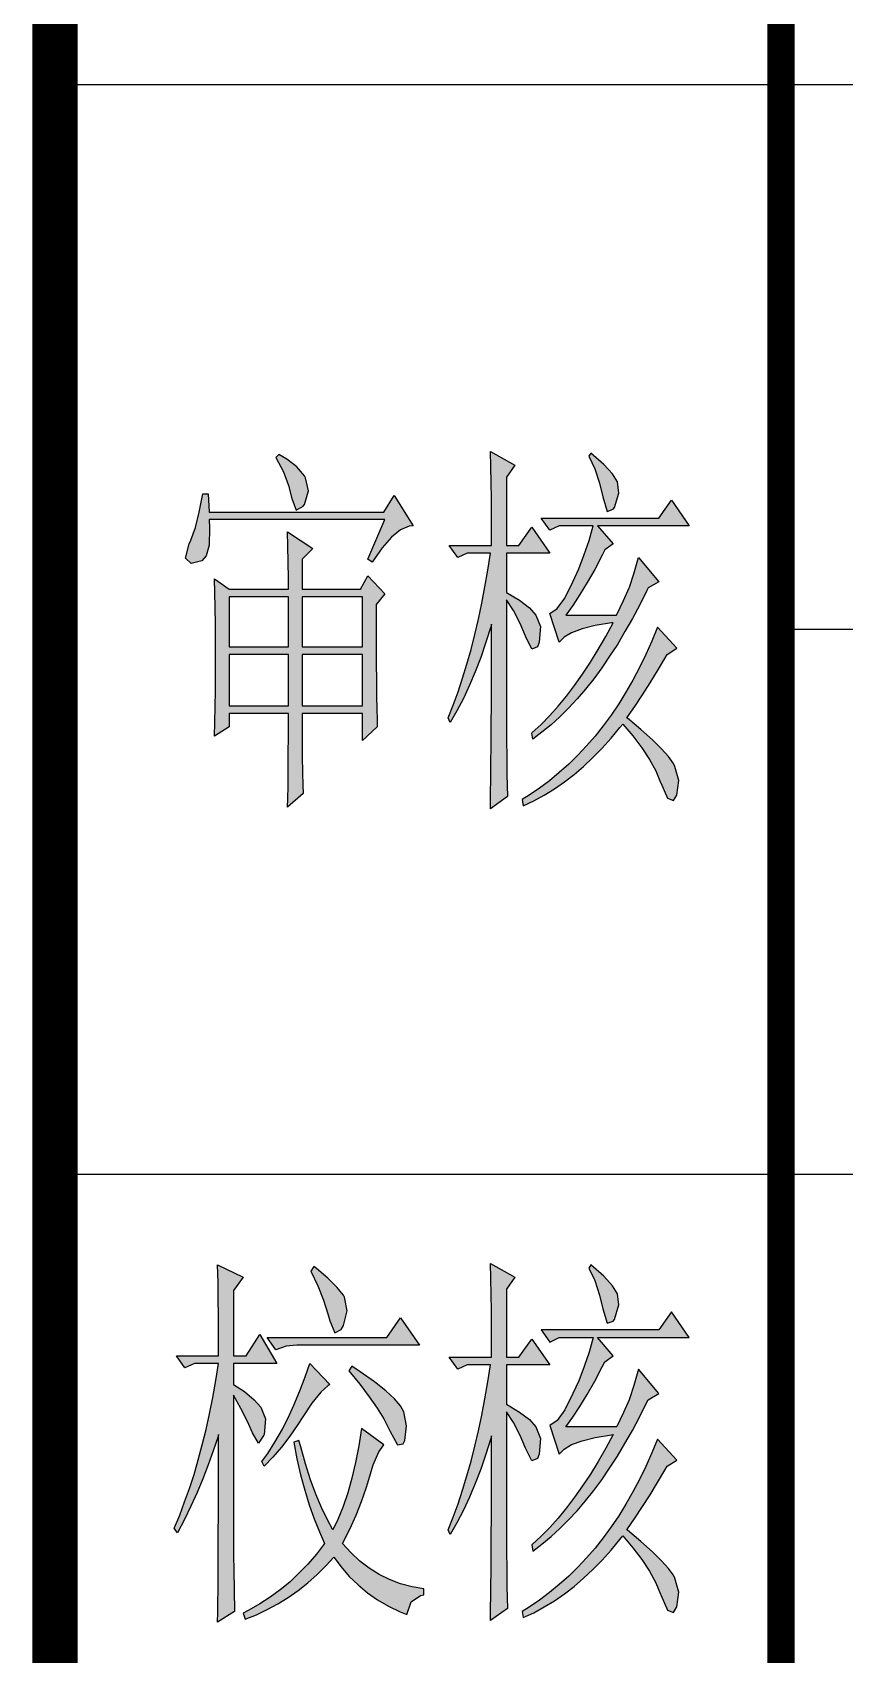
# Model space of a CAD drawing. Extents: x 535358 to 858566, y -185481 to -98609.
# Drawn here: x 816375 to 817180, y -160655 to -159047 of the extents above; entities that cross this region are included whole.
import ezdxf

# ---------------------------------------------------------------- set-up
doc = ezdxf.new("R2010")
doc.units = 0
doc.header["$LTSCALE"] = 1000
doc.header["$MEASUREMENT"] = 0
doc.layers.add('1', color=3, linetype='CONTINUOUS')

msp = doc.modelspace()

# ---------------------------------------------------------------- hatches: boundary and pattern name
at = {"layer": '1'}
h = msp.add_hatch(color=256, dxfattribs=at)
h.paths.add_polyline_path([(816911.9, -159782.4), (816921.3, -159774.3), (816930.6, -159765.6), (816939.7, -159756.3), (816948.6, -159746.4), (816957.3, -159735.9), (816960.2, -159732.4), (816970.2, -159744.1), (816979, -159755.9), (816986.6, -159767.5), (816992.8, -159778.9), (816997.7, -159790.2), (816997.9, -159790.8), (817004.5, -159806), (817010.5, -159808.1), (817013.7, -159802.8), (817015.6, -159788.2), (817011.9, -159774.3), (817010.5, -159771.4), (817005.6, -159764.7), (816998.6, -159757), (816989.5, -159748), (816978.2, -159737.9), (816964.7, -159726.6), (816964.2, -159726.3), (816972.1, -159715), (816979.7, -159703.4), (816987.3, -159691.5), (816994.7, -159679.5), (817001.9, -159667.3), (817004.1, -159663.4), (817013.7, -159657.3), (816994.7, -159636.4), (816989, -159650.2), (816983.1, -159663.5), (816976.7, -159676.4), (816970.2, -159688.9), (816963.2, -159700.9), (816956.1, -159712.4), (816948.6, -159723.5), (816940.7, -159734.1), (816932.6, -159744.3), (816924.2, -159754), (816915.5, -159763.3), (816906.5, -159772.1), (816897.1, -159780.5), (816887.5, -159788.5), (816877.7, -159795.9), (816867.4, -159802.8), (816860.4, -159807.3), (816861.4, -159813.3), (816872, -159808.4), (816882.2, -159802.8), (816892.3, -159796.6), (816902.2, -159789.8)])
h.paths.add_polyline_path([(816914.8, -159707.4), (816906.4, -159716.6), (816897.8, -159725.1), (816889, -159733.1), (816880, -159740.5), (816870.9, -159747.3), (816869.8, -159741.4), (816870.4, -159740.8), (816879.1, -159732.7), (816887.7, -159724), (816896.1, -159714.7), (816904.2, -159704.7), (816912.3, -159694.1), (816920.3, -159682.9), (816928.1, -159671), (816935.8, -159658.6), (816943.4, -159645.5), (816950.6, -159631.9), (816949, -159632), (816932.9, -159634.8), (816919.7, -159638), (816909.4, -159641.9), (816901.9, -159646.2), (816897.1, -159651.3), (816887.7, -159622.8), (816894.9, -159618), (816902.6, -159607.5), (816910.7, -159591.3), (816916.4, -159578.5), (816921.9, -159564.5), (816926.7, -159550.3), (816930.7, -159535.8), (816897.1, -159535.8), (816887.7, -159540.3), (816879.3, -159528.4), (816995.8, -159528.4), (817008.3, -159510.4), (817026.1, -159535.8), (816934.9, -159535.8), (816950.6, -159553.9), (816942.3, -159559.8), (816939.7, -159564.9), (816932.3, -159579.1), (816924.9, -159592.2), (816917.7, -159604.1), (816910.6, -159614.8), (816903.5, -159624.4), (816953.8, -159624.4), (816954.1, -159623.9), (816960.8, -159609.9), (816966.4, -159597.4), (816966.7, -159596.7), (816971, -159583.5), (816975.8, -159567.4), (816995.8, -159591.3), (816985.3, -159597.4), (816984.1, -159599.9), (816977, -159614.1), (816969.7, -159627.7), (816962.3, -159640.7), (816955, -159653.4), (816947.1, -159665.2), (816939.3, -159676.7), (816931.3, -159687.4), (816923.2, -159697.7)])
h.paths.add_polyline_path([(816642.2, -159568.8), (816642.2, -159598.8), (816699.9, -159598.8), (816707.3, -159585.4), (816724, -159603.3), (816715.7, -159613.8), (816715.7, -159671.9), (816715.9, -159689.6), (816716, -159704.8), (816716.1, -159717.6), (816716.4, -159727.7), (816716.7, -159735.3), (816701.9, -159748.8), (816701.9, -159721.8), (816642.2, -159721.8), (816642.2, -159744.7), (816642.3, -159764.4), (816642.6, -159780.5), (816642.9, -159792.8), (816643.2, -159801.2), (816627.6, -159814.9), (816627.8, -159806.5), (816628.1, -159794.1), (816628.3, -159779.5), (816628.4, -159762.5), (816628.6, -159743.4), (816628.6, -159721.8), (816569.8, -159721.8), (816569.8, -159735.3), (816555.1, -159744.3), (816555.5, -159730.5), (816555.8, -159715.3), (816556.1, -159699.3), (816556.1, -159682.5), (816556.2, -159664.8), (816556.2, -159650.5), (816556.1, -159633.2), (816555.8, -159617), (816555.5, -159602), (816555.1, -159588.4), (816569.8, -159598.8), (816628.6, -159598.8), (816628.6, -159588.5), (816628.4, -159571.6), (816628, -159556.1), (816627.6, -159541.9), (816652.6, -159558.4)])
h.paths.add_polyline_path([(816548.8, -159504.3), (816549.8, -159522.3), (816723, -159522.3), (816733.5, -159505.9), (816752.4, -159535.8), (816748.2, -159536.3), (816739.8, -159540), (816730.8, -159547.1), (816721.4, -159557.7), (816711.5, -159571.9), (816707.3, -159568.8), (816724, -159529.8), (816549.8, -159529.8), (816550.4, -159537.9), (816549.8, -159555), (816546.8, -159565.8), (816542.6, -159570.7), (816532, -159573.3), (816526.4, -159568), (816530, -159553.9), (816531.7, -159550), (816536.2, -159537.6), (816540.1, -159522.4), (816543.6, -159504.3)])
h.paths.add_polyline_path([(816701.9, -159663.4), (816642.2, -159663.4), (816642.2, -159714.3), (816701.9, -159714.3)], flags=16)
h.paths.add_polyline_path([(816701.9, -159606.4), (816642.2, -159606.4), (816642.2, -159655.8), (816701.9, -159655.8)], flags=16)
h.paths.add_polyline_path([(816569.8, -159655.8), (816628.6, -159655.8), (816628.6, -159606.4), (816569.8, -159606.4)], flags=16)
h.paths.add_polyline_path([(816569.8, -159714.3), (816628.6, -159714.3), (816628.6, -159663.4), (816569.8, -159663.4)], flags=16)
h.paths.add_polyline_path([(816644.4, -159514.9), (816648.4, -159501.1), (816645.4, -159488.2), (816644.4, -159486.3), (816636.7, -159477.6), (816626.8, -159469.9), (816619.1, -159465.3), (816616, -159468.3), (816623.5, -159482.4), (816628.7, -159496), (816631.8, -159508.8), (816636.1, -159520.5), (816643.2, -159516.5)])
h.paths.add_polyline_path([(816950.7, -159519.5), (816951.8, -159517.8), (816956.3, -159503.4), (816954.8, -159492.3), (816950, -159484.4), (816941.3, -159475), (816928.6, -159463.8), (816926.5, -159466.9), (816932.5, -159479.4), (816937.1, -159493.6), (816940.2, -159507.3), (816944.8, -159521.6)])
h.paths.add_polyline_path([(816829.1, -159809.5), (816829.4, -159778.3), (816829.7, -159746.7), (816829.7, -159730.8), (816829.8, -159714.8), (816829.8, -159698.7), (816830, -159682.5), (816830, -159633.3), (816829.2, -159636), (816824.3, -159651.3), (816819.2, -159666.3), (816813.7, -159680.5), (816808.1, -159694), (816802, -159706.9), (816795.7, -159719.2), (816789.1, -159730.8), (816787, -159726.3), (816792, -159713.8), (816796.8, -159700.6), (816801.3, -159687), (816805.6, -159672.9), (816809.7, -159658.4), (816813.4, -159643.6), (816817.1, -159628.3), (816820.4, -159612.6), (816823.4, -159596.4), (816826.3, -159579.8), (816829, -159562.9), (816805.9, -159562.9), (816796.5, -159567.4), (816788.1, -159555.3), (816830, -159555.3), (816830, -159525), (816829.8, -159508.8), (816829.5, -159493), (816829.2, -159477.5), (816829, -159462.4), (816853, -159475.9), (816844.8, -159487.8), (816844.8, -159555.3), (816857.2, -159555.3), (816869.8, -159537.4), (816887.7, -159562.9), (816844.8, -159562.9), (816844.8, -159601.9), (816844.9, -159601.9), (816857.8, -159609.7), (816867.5, -159617.2), (816874, -159624.4), (816878.4, -159635.8), (816877.2, -159651.3), (816875.5, -159655.8), (816870.1, -159658.1), (816863.6, -159645.4), (816858.4, -159632.8), (816851.9, -159620), (816844.8, -159609.3), (816844.8, -159749), (816845, -159764.1), (816845.3, -159782.5), (816845.8, -159804.3), (816829, -159816.3), (816829.1, -159809.5)])
h = msp.add_hatch(color=256, dxfattribs=at)
h.paths.add_polyline_path([(817305.8, -160463.4), (817314.5, -160454.4), (817323.1, -160444.6), (817331.4, -160433.7), (817339.5, -160422.1), (817343.7, -160415.4), (817353.4, -160400.8), (817362, -160390.2), (817369.3, -160383.5), (817370.9, -160382.5), (817351.1, -160361.5), (817346.6, -160374.8), (817341.4, -160388.6), (817335.4, -160402.8), (817331.1, -160412.4), (817324, -160426.8), (817316.7, -160439.5), (817309.6, -160450.8), (817303.8, -160458.9)])
h.paths.add_polyline_path([(817445.5, -160437.9), (817447.2, -160423.4), (817444.5, -160409.5), (817441.1, -160403.6), (817435.2, -160396.6), (817426.6, -160388.8), (817415.3, -160379.8), (817401.2, -160369.9), (817393, -160364.4), (817389.8, -160368.9), (817400.7, -160382.2), (817410.1, -160394.6), (817417.9, -160406), (817424.4, -160416.6), (817429.5, -160426.5), (817430.7, -160428.9), (817438.1, -160442.4), (817443.9, -160441.4)])
h.paths.add_polyline_path([(817260.6, -160512.7), (817260.6, -160496.6), (817260.7, -160480.5), (817260.7, -160432), (817260.2, -160434), (817255.5, -160448.2), (817250.5, -160462.1), (817245.1, -160475.9), (817239.3, -160489.5), (817233.2, -160503), (817226.7, -160516.4), (817219.9, -160529.4), (817216.7, -160524.9), (817217, -160524.2), (817222.2, -160511.7), (817227.1, -160498.8), (817231.9, -160485.5), (817236.2, -160471.6), (817240.6, -160457.2), (817244.5, -160442.4), (817248.3, -160427.2), (817251.8, -160411.5), (817254.9, -160395.3), (817258, -160378.6), (817260.7, -160361.5), (817236.7, -160361.5), (817227.3, -160366), (817218.8, -160354), (817260.7, -160354), (817260.7, -160329.8), (817260.6, -160314.2), (817260.3, -160298), (817260, -160281.3), (817259.7, -160263.9), (817285, -160276), (817275.5, -160289.4), (817275.5, -160354), (817288, -160354), (817301.6, -160332.9), (817318.5, -160361.5), (817275.5, -160361.5), (817275.5, -160382.5), (817286.3, -160389.5), (817296, -160397.5), (817302.8, -160405), (817307.1, -160416.5), (817305.8, -160432), (817305.7, -160432.8), (817300.2, -160440.5), (817294.4, -160430.5), (817289.5, -160419.2), (817282.9, -160406.3), (817275.5, -160393), (817275.5, -160538.7), (817275.7, -160551.4), (817275.8, -160567.1), (817276.1, -160585.8), (817276.6, -160607.4), (817259.7, -160618), (817259.9, -160608.1), (817260.2, -160576.5), (817260.5, -160544.6), (817260.5, -160528.7)])
h.paths.add_polyline_path([(816621.6, -160449.1), (816613.1, -160458.9), (816604.5, -160467.9), (816602.3, -160463.4), (816608.1, -160455.3), (816615.2, -160444), (816622.5, -160431.2), (816629.6, -160417), (816633.9, -160407.3), (816640, -160393.1), (816645.1, -160379.3), (816649.6, -160366), (816669.5, -160387), (816667.9, -160388), (816660.5, -160394.7), (816651.9, -160405.3), (816642.2, -160419.9), (816638, -160426.6), (816629.9, -160438.2)])
h.paths.add_polyline_path([(816744, -160442.4), (816745.7, -160427.9), (816743, -160414), (816739.6, -160408), (816733.7, -160401.1), (816725.1, -160393.3), (816713.8, -160384.3), (816699.8, -160374.4), (816691.5, -160368.9), (816688.3, -160373.5), (816699.2, -160386.7), (816708.6, -160399.1), (816716.6, -160410.5), (816723.1, -160421.1), (816728.2, -160431), (816729.3, -160433.4), (816736.6, -160446.9), (816742.4, -160445.9)])
h.paths.add_polyline_path([(816914.8, -160512), (816923.2, -160502.4), (816931.3, -160492.1), (816939.3, -160481.3), (816947.1, -160470), (816955, -160457.9), (816962.3, -160445.5), (816969.7, -160432.4), (816977, -160418.6), (816984.1, -160404.4), (816985.3, -160402), (816995.8, -160396), (816975.8, -160371.9), (816971, -160388), (816966.7, -160401.2), (816966.4, -160402), (816960.8, -160414.6), (816954.1, -160428.5), (816953.8, -160428.9), (816903.5, -160428.9), (816910.6, -160419.4), (816917.7, -160408.6), (816924.9, -160396.7), (816932.3, -160383.8), (816939.7, -160369.6), (816942.3, -160364.4), (816950.6, -160358.5), (816934.9, -160340.5), (817026.1, -160340.5), (817008.3, -160315), (816995.8, -160332.9), (816879.3, -160332.9), (816887.7, -160345), (816897.1, -160340.5), (816930.7, -160340.5), (816926.7, -160355), (816921.9, -160369.2), (816916.4, -160383.3), (816910.7, -160396), (816902.6, -160412.1), (816894.9, -160422.7), (816887.7, -160427.5), (816897.1, -160455.9), (816901.9, -160451), (816909.4, -160446.5), (816919.7, -160442.7), (816932.9, -160439.4), (816949, -160436.8), (816950.6, -160436.5), (816943.4, -160450.1), (816935.8, -160463.3), (816928.1, -160475.8), (816920.3, -160487.5), (816912.3, -160498.7), (816904.2, -160509.3), (816896.1, -160519.3), (816887.7, -160528.7), (816879.1, -160537.4), (816870.4, -160545.5), (816869.8, -160545.9), (816870.9, -160552), (816880, -160545.1), (816889, -160537.7), (816897.8, -160529.7), (816906.4, -160521.1)])
h.paths.add_polyline_path([(816559.3, -160501.1), (816559.3, -160436.5), (816558.7, -160438.5), (816554, -160452.7), (816549, -160466.6), (816543.6, -160480.4), (816537.9, -160494), (816531.7, -160507.5), (816525.3, -160520.9), (816518.4, -160533.9), (816515.3, -160529.4), (816515.6, -160528.8), (816520.7, -160516.4), (816525.6, -160503.3), (816530.4, -160490), (816534.9, -160476.1), (816539.1, -160461.7), (816543, -160446.9), (816546.8, -160431.7), (816550.3, -160416), (816553.5, -160399.8), (816556.5, -160383.1), (816559.3, -160366), (816535.2, -160366), (816525.8, -160370.5), (816517.4, -160358.5), (816559.3, -160358.5), (816559.3, -160334.2), (816559.1, -160318.7), (816558.8, -160302.5), (816558.7, -160285.8), (816558.2, -160268.4), (816583.5, -160280.5), (816574.1, -160293.9), (816574.1, -160358.5), (816586.7, -160358.5), (816600.3, -160337.4), (816617, -160366), (816574.1, -160366), (816574.1, -160387), (816584.8, -160394), (816594.6, -160402), (816601.3, -160409.5), (816605.7, -160421), (816604.5, -160436.5), (816604.2, -160437.3), (816598.8, -160445), (816592.9, -160435), (816588, -160423.7), (816581.4, -160410.8), (816574.1, -160397.5), (816574.1, -160543.2), (816574.2, -160555.9), (816574.3, -160571.6), (816574.6, -160590.3), (816575.1, -160611.9), (816558.2, -160622.5), (816558.4, -160612.6), (816558.7, -160581), (816559, -160549.1), (816559, -160533.2), (816559.1, -160517.2)])
h.paths.add_polyline_path([(816829.8, -160519.4), (816829.8, -160503.3), (816830, -160487.1), (816830, -160437.9), (816829.2, -160440.5), (816824.3, -160456), (816819.2, -160470.8), (816813.7, -160485), (816808.1, -160498.7), (816802, -160511.6), (816795.7, -160523.9), (816789.1, -160535.5), (816787, -160531), (816792, -160518.4), (816796.8, -160505.2), (816801.3, -160491.6), (816805.6, -160477.5), (816809.7, -160463.1), (816813.4, -160448.2), (816817.1, -160433), (816820.4, -160417.2), (816823.4, -160401.1), (816826.3, -160384.4), (816829, -160367.4), (816805.9, -160367.4), (816796.5, -160371.9), (816788.1, -160359.9), (816830, -160359.9), (816830, -160329.6), (816829.8, -160313.5), (816829.5, -160297.6), (816829.2, -160282), (816829, -160267), (816853, -160280.5), (816844.8, -160292.5), (816844.8, -160359.9), (816857.2, -160359.9), (816869.8, -160341.9), (816887.7, -160367.4), (816844.8, -160367.4), (816844.8, -160406.5), (816844.9, -160406.6), (816857.8, -160414.4), (816867.5, -160421.8), (816874, -160428.9), (816878.4, -160440.4), (816877.2, -160455.9), (816875.5, -160460.4), (816870.1, -160462.7), (816863.6, -160450), (816858.4, -160437.5), (816851.9, -160424.6), (816844.8, -160414), (816844.8, -160553.6), (816845, -160568.8), (816845.3, -160587.3), (816845.8, -160609), (816829, -160620.9), (816829.1, -160614.2), (816829.5, -160567.3), (816829.7, -160551.4), (816829.7, -160535.5)])
h.paths.add_polyline_path([(816948.6, -160551), (816957.3, -160540.6), (816960.2, -160536.9), (816970.2, -160548.8), (816979, -160560.4), (816986.6, -160572), (816992.8, -160583.5), (816997.7, -160594.9), (816997.9, -160595.5), (817004.5, -160610.6), (817010.5, -160612.8), (817013.7, -160607.4), (817015.6, -160592.9), (817011.9, -160579), (817010.5, -160576), (817005.6, -160569.4), (816998.6, -160561.6), (816989.5, -160552.8), (816978.2, -160542.6), (816964.7, -160531.3), (816964.2, -160531), (816972.1, -160519.5), (816979.7, -160507.9), (816987.3, -160496.2), (816994.7, -160484.2), (817001.9, -160471.8), (817004.1, -160467.9), (817013.7, -160462), (816994.7, -160441), (816989, -160454.7), (816983.1, -160468.1), (816976.7, -160481), (816970.2, -160493.4), (816963.2, -160505.5), (816956.1, -160517.1), (816948.6, -160528.1), (816940.7, -160538.8), (816932.6, -160549), (816924.2, -160558.7), (816915.5, -160568), (816906.5, -160576.8), (816897.1, -160585.1), (816887.5, -160593.1), (816877.7, -160600.6), (816867.4, -160607.6), (816860.4, -160611.9), (816861.4, -160618), (816872, -160613.1), (816882.2, -160607.4), (816892.3, -160601.2), (816902.2, -160594.4), (816911.9, -160587), (816921.3, -160579), (816930.6, -160570.3), (816939.7, -160561)])
h.paths.add_polyline_path([(816644.7, -160491.6), (816649.2, -160506.2), (816653.9, -160520), (816659.2, -160533), (816664.2, -160544.5), (816656.3, -160555.1), (816647.9, -160564.9), (816639, -160574.1), (816629.9, -160582.8), (816620.3, -160590.6), (816610.4, -160597.8), (816600.2, -160604.5), (816589.4, -160610.5), (816583.5, -160613.5), (816585.5, -160619.4), (816596.7, -160615.1), (816607.5, -160610), (816618.1, -160604.4), (816628.3, -160598.1), (816638.1, -160591.2), (816647.7, -160583.6), (816657, -160575.4), (816665.8, -160566.5), (816673.7, -160558), (816680.9, -160567.8), (816688.9, -160577.1), (816697.6, -160585.5), (816707, -160593.4), (816717, -160600.3), (816727.7, -160606.5), (816739.2, -160612.2), (816746, -160615), (816750.4, -160602.3), (816759.4, -160596.1), (816762.8, -160595.5), (816762.8, -160589.4), (816751.1, -160587.4), (816739.6, -160584.4), (816728.9, -160580.3), (816718.5, -160575.2), (816708.6, -160569), (816699.3, -160561.9), (816690.5, -160553.6), (816682.1, -160544.5), (816689.3, -160530.3), (816695.6, -160516.4), (816701.1, -160502.9), (816705.7, -160489.7), (816707.3, -160484.5), (816712.7, -160466.6), (816718.3, -160453.7), (816723, -160446.9), (816700.9, -160430.5), (816698.3, -160447.9), (816695.1, -160464.3), (816691.5, -160479.8), (816687.3, -160494.3), (816682.7, -160507.9), (816677.6, -160520.6), (816672.6, -160531), (816666.8, -160520.4), (816661.2, -160508.7), (816655.7, -160495.6), (816650.5, -160481.3), (816645.5, -160465.6), (816640.8, -160448.8), (816639, -160442.4), (816633.8, -160444), (816637, -160460.5), (816640.6, -160476.5)])
h.paths.add_polyline_path([(817338.5, -160456), (817342.1, -160472), (817346.1, -160487.1), (817350.6, -160501.6), (817355.4, -160515.5), (817360.6, -160528.5), (817365.7, -160540), (817357.6, -160550.4), (817349.2, -160560.4), (817340.5, -160569.6), (817331.4, -160578.3), (817321.8, -160586.1), (817311.9, -160593.4), (817301.6, -160600), (817290.9, -160606), (817285, -160609), (817287, -160615), (817298.2, -160610.6), (817309, -160605.5), (817319.5, -160599.9), (817329.8, -160593.6), (817339.6, -160586.7), (817349.2, -160579.1), (817358.5, -160570.9), (817367.3, -160562), (817375.1, -160553.5), (817382.4, -160563.3), (817390.4, -160572.6), (817399.1, -160581), (817408.5, -160588.9), (817418.5, -160595.8), (817429.2, -160602.1), (817440.7, -160607.7), (817447.5, -160610.5), (817451.8, -160597.8), (817460.8, -160591.6), (817464.3, -160590.9), (817464.3, -160584.9), (817452.4, -160582.9), (817441.1, -160579.9), (817430.4, -160575.8), (817419.9, -160570.7), (817410.1, -160564.5), (817400.8, -160557.4), (817391.8, -160549.1), (817383.6, -160540), (817390.8, -160525.8), (817397, -160511.9), (817402.6, -160498.4), (817407.2, -160485.2), (817408.8, -160480), (817414.1, -160462.1), (817419.8, -160449.2), (817424.4, -160442.4), (817402.4, -160426), (817399.8, -160443.4), (817396.6, -160459.8), (817393, -160475.3), (817388.8, -160489.8), (817384.1, -160503.5), (817379.1, -160516.1), (817374.1, -160526.5), (817368.2, -160515.9), (817362.7, -160504.2), (817357.2, -160491), (817351.9, -160476.8), (817347, -160461.1), (817342.2, -160444.3), (817340.5, -160437.9), (817335.3, -160439.5)])
h.paths.add_polyline_path([(816674.7, -160335.8), (816680.9, -160332.5), (816683.1, -160328.4), (816686.7, -160313.8), (816684.1, -160300.5), (816683.1, -160298.4), (816676.6, -160290.5), (816667.7, -160281.6), (816656.3, -160271.9), (816653.8, -160270), (816650.6, -160274.5), (816657.6, -160289.3), (816663.4, -160303.5), (816667.7, -160316.8), (816669.5, -160324)])
h.paths.add_polyline_path([(816739.8, -160320.9), (816758.6, -160348), (816637, -160348), (816626.4, -160349), (816616, -160352.5), (816607.5, -160340.5), (816726.2, -160340.5)])
h.paths.add_polyline_path([(816951.8, -160322.5), (816956.3, -160308), (816954.8, -160297), (816950, -160289.2), (816941.3, -160279.6), (816928.6, -160268.4), (816926.5, -160271.5), (816932.5, -160283.9), (816937.1, -160298.3), (816940.2, -160311.9), (816944.8, -160326.1), (816950.7, -160324.2)])
h.paths.add_polyline_path([(817352.1, -160270), (817359.1, -160284.8), (817364.7, -160299), (817369.1, -160312.4), (817370.9, -160319.5), (817376, -160331.3), (817382.4, -160328), (817384.6, -160324), (817388.2, -160309.3), (817385.6, -160296), (817384.6, -160293.9), (817378, -160286), (817369.1, -160277.1), (817357.7, -160267.4), (817355.1, -160265.5)])
h.paths.add_polyline_path([(817460.1, -160343.5), (817338.5, -160343.5), (817327.9, -160344.5), (817317.4, -160348), (817309, -160336), (817427.6, -160336), (817441.3, -160316.4)])
h.paths.add_polyline_path([(818423, -160330), (818423, -160293.9), (818433.5, -160286.5), (818407.2, -160270), (818407.6, -160281.3), (818408.1, -160296), (818408.2, -160314.1), (818408.2, -160330), (818339.1, -160330), (818347.5, -160341.9), (818357.9, -160338.5), (818368.4, -160337.4), (818408.2, -160337.4), (818408.2, -160391.5), (818307.6, -160391.5), (818315.9, -160403.4), (818326.5, -160399.9), (818336.9, -160398.9), (818433.5, -160398.9), (818425.8, -160409.6), (818417.7, -160420.1), (818409.2, -160430.4), (818400.4, -160440.7), (818391, -160450.8), (818390.4, -160451.4), (818374.7, -160437.9), (818375.6, -160455.8), (818375.8, -160466.5), (818366.3, -160476.3), (818356.8, -160485.8), (818347.3, -160494.8), (818337.9, -160503.3), (818328.5, -160511.3), (818318.9, -160518.8), (818309.5, -160525.8), (818308.6, -160526.5), (818310.6, -160532.5), (818321.4, -160525.5), (818331.7, -160518.4), (818341.8, -160511.1), (818351.7, -160503.5), (818361.1, -160495.8), (818370.4, -160487.8), (818375.8, -160483), (818375.8, -160567), (818375.6, -160587.6), (818375.3, -160603.6), (818374.7, -160615), (818390.4, -160606), (818390.4, -160583.5), (818480.7, -160583.5), (818480.7, -160610.5), (818496.4, -160601.5), (818495.8, -160587.8), (818495.5, -160571.7), (818495.4, -160554.9), (818495.4, -160467.9), (818504.8, -160462), (818488, -160435), (818476.5, -160453), (818407.2, -160453), (818415, -160444.9), (818423.2, -160435.7), (818431.6, -160425.4), (818440.4, -160414.1), (818449.4, -160401.7), (818451.3, -160398.9), (818550.9, -160398.9), (818530, -160368.9), (818516.4, -160391.5), (818456.5, -160391.5), (818465.6, -160378.2), (818474.1, -160365.6), (818481.5, -160353.7), (818488.1, -160342.5), (818494.1, -160331.9), (818494.4, -160331.5), (818503.8, -160316.4), (818511.8, -160307.3), (818516.4, -160304.5), (818497.4, -160283.5), (818491.5, -160298.1), (818485.4, -160312.1), (818479.1, -160325.1), (818472.6, -160337.6), (818466.1, -160349.3), (818465.9, -160349.5), (818456.7, -160364.3), (818448.7, -160376.6), (818442, -160386.7), (818438.7, -160391.5), (818423, -160391.5), (818423, -160337.4), (818472.3, -160337.4), (818452.3, -160306), (818435.5, -160330)])
h.paths.add_polyline_path([(817941.3, -160590.2), (817943.8, -160592.5), (817951.4, -160603.4), (817957.6, -160615), (817967.4, -160607.3), (817974.3, -160600), (817979.3, -160588.4), (817980.6, -160574.5), (817980.6, -160376.4), (818025.7, -160376.4), (818007.9, -160350.9), (817995.3, -160368.9), (817980.6, -160368.9), (817980.6, -160301.5), (817990.1, -160289.4), (817964.8, -160271.5), (817965.1, -160289), (817965.9, -160303.7), (817965.9, -160368.9), (817882, -160368.9), (817890.3, -160380.9), (817900.8, -160377.5), (817911.3, -160376.4), (817965.9, -160376.4), (817965.9, -160565.5), (817960.9, -160576), (817960.6, -160576), (817955.1, -160576.2), (817945.4, -160575.4), (817931.6, -160573.5), (817919.7, -160571.5), (817919.7, -160577.4), (817932.2, -160583.8)])
h.paths.add_polyline_path([(817786.1, -160566.2), (817778.7, -160576.7), (817778.1, -160577.4), (817779.1, -160584.9), (817788.7, -160573.8), (817797.5, -160562.6), (817805.8, -160551.6), (817813.3, -160540.7), (817820.1, -160529.8), (817822.2, -160526.5), (817829.7, -160513.2), (817836.5, -160500), (817842.8, -160486.9), (817848.1, -160474.2), (817849.4, -160471), (817854.6, -160488.1), (817859.1, -160504.2), (817863.1, -160519.1), (817866.1, -160532.9), (817868.3, -160544.5), (817872.2, -160563.5), (817876.7, -160568.8), (817878.9, -160567), (817883.9, -160554.1), (817885.1, -160545.9), (817884.1, -160532.2), (817881, -160514.8), (817880.9, -160514.5), (817878.3, -160505.2), (817873.8, -160493.3), (817867.8, -160479), (817860, -160462), (817855.8, -160453), (817859.4, -160440.4), (817863.2, -160427), (817867, -160413), (817870.9, -160398), (817874.7, -160382.5), (817878.6, -160366), (817882.5, -160348.9), (817884.1, -160341.9), (817894.5, -160330), (817878.9, -160307.4), (817867.3, -160324), (817785.5, -160324), (817793.9, -160336), (817804.3, -160332.5), (817814.8, -160331.5), (817868.3, -160331.5), (817864.9, -160349.9), (817861.6, -160367.3), (817858.3, -160383.7), (817855.1, -160398.8), (817851.9, -160412.8), (817848.7, -160425.7), (817846.4, -160435), (817838.8, -160422.8), (817831.3, -160410.8), (817823.9, -160398.9), (817816.4, -160387), (817809, -160375.3), (817801.4, -160363.5), (817800.1, -160361.5), (817796.9, -160366), (817801.4, -160374.4), (817806.6, -160384.4), (817812.6, -160396), (817819.3, -160409.1), (817826.7, -160423.9), (817834.8, -160440.2), (817841, -160453), (817836.7, -160465.6), (817831.4, -160479), (817825.6, -160492.7), (817819, -160507.2), (817814.8, -160515.9), (817807.8, -160529.7), (817800.6, -160542.7), (817793.3, -160554.9)])
h.paths.add_polyline_path([(817924.1, -160497.8), (817928.2, -160492), (817933.1, -160477.9), (817933.4, -160463.6), (817931.3, -160454.4), (817926.6, -160444), (817919.9, -160432.8), (817911.2, -160420.8), (817901.9, -160409.5), (817898.7, -160412.4), (817904.7, -160429.1), (817909.4, -160444.7), (817913.1, -160459.4), (817915.7, -160472.9), (817916.6, -160480), (817919.3, -160495.9)], flags=17)
h.paths.add_polyline_path([(818480.7, -160519), (818390.4, -160519), (818390.4, -160576), (818480.7, -160576)], flags=16)
h.paths.add_polyline_path([(818399.8, -160460.4), (818390.4, -160469.5), (818390.4, -160511.4), (818480.7, -160511.4), (818480.7, -160460.4)], flags=16)

# ---------------------------------------------------------------- linework, layer by layer
for p, q in [((816397.1, -156109.1), (816397.1, -161258.4)), ((816397.1, -159098.4), (821797.1, -159098.4)), ((817117.1, -159638.4), (821797.1, -159638.4)), ((816397.1, -160178.4), (821797.1, -160178.4))]:
    msp.add_line(p, q, dxfattribs=at)
at = {"layer": '1', "const_width": 45}
msp.add_lwpolyline([(816397.1, -156038.8), (832597.1, -156038.8), (832597.1, -161258.4), (816397.1, -161258.4)], close=True, dxfattribs=at)
at = {"layer": '1', "const_width": 27}
msp.add_lwpolyline([(817117.1, -157478.4), (817117.1, -161258.4)], dxfattribs=at)
at = {"layer": '1'}
for points in [[(816644.4, -159514.9), (816648.4, -159501.1), (816645.4, -159488.2), (816644.4, -159486.3), (816636.7, -159477.6), (816626.8, -159469.9), (816619.1, -159465.3), (816616, -159468.3), (816623.5, -159482.4), (816628.7, -159496), (816631.8, -159508.8), (816636.1, -159520.5), (816643.2, -159516.5)], [(816950.7, -159519.5), (816951.8, -159517.8), (816956.3, -159503.4), (816954.8, -159492.3), (816950, -159484.4), (816941.3, -159475), (816928.6, -159463.8), (816926.5, -159466.9), (816932.5, -159479.4), (816937.1, -159493.6), (816940.2, -159507.3), (816944.8, -159521.6)], [(816548.8, -159504.3), (816549.8, -159522.3), (816723, -159522.3), (816733.5, -159505.9), (816752.4, -159535.8), (816748.2, -159536.3), (816739.8, -159540), (816730.8, -159547.1), (816721.4, -159557.7), (816711.5, -159571.9), (816707.3, -159568.8), (816724, -159529.8), (816549.8, -159529.8), (816550.4, -159537.9), (816549.8, -159555), (816546.8, -159565.8), (816542.6, -159570.7), (816532, -159573.3), (816526.4, -159568), (816530, -159553.9), (816531.7, -159550), (816536.2, -159537.6), (816540.1, -159522.4), (816543.6, -159504.3)], [(816914.8, -159707.4), (816906.4, -159716.6), (816897.8, -159725.1), (816889, -159733.1), (816880, -159740.5), (816870.9, -159747.3), (816869.8, -159741.4), (816870.4, -159740.8), (816879.1, -159732.7), (816887.7, -159724), (816896.1, -159714.7), (816904.2, -159704.7), (816912.3, -159694.1), (816920.3, -159682.9), (816928.1, -159671), (816935.8, -159658.6), (816943.4, -159645.5), (816950.6, -159631.9), (816949, -159632), (816932.9, -159634.8), (816919.7, -159638), (816909.4, -159641.9), (816901.9, -159646.2), (816897.1, -159651.3), (816887.7, -159622.8), (816894.9, -159618), (816902.6, -159607.5), (816910.7, -159591.3), (816916.4, -159578.5), (816921.9, -159564.5), (816926.7, -159550.3), (816930.7, -159535.8), (816897.1, -159535.8), (816887.7, -159540.3), (816879.3, -159528.4), (816995.8, -159528.4), (817008.3, -159510.4), (817026.1, -159535.8), (816934.9, -159535.8), (816950.6, -159553.9), (816942.3, -159559.8), (816939.7, -159564.9), (816932.3, -159579.1), (816924.9, -159592.2), (816917.7, -159604.1), (816910.6, -159614.8), (816903.5, -159624.4), (816953.8, -159624.4), (816954.1, -159623.9), (816960.8, -159609.9), (816966.4, -159597.4), (816966.7, -159596.7), (816971, -159583.5), (816975.8, -159567.4), (816995.8, -159591.3), (816985.3, -159597.4), (816984.1, -159599.9), (816977, -159614.1), (816969.7, -159627.7), (816962.3, -159640.7), (816955, -159653.4), (816947.1, -159665.2), (816939.3, -159676.7), (816931.3, -159687.4), (816923.2, -159697.7)], [(816642.2, -159568.8), (816642.2, -159598.8), (816699.9, -159598.8), (816707.3, -159585.4), (816724, -159603.3), (816715.7, -159613.8), (816715.7, -159671.9), (816715.9, -159689.6), (816716, -159704.8), (816716.1, -159717.6), (816716.4, -159727.7), (816716.7, -159735.3), (816701.9, -159748.8), (816701.9, -159721.8), (816642.2, -159721.8), (816642.2, -159744.7), (816642.3, -159764.4), (816642.6, -159780.5), (816642.9, -159792.8), (816643.2, -159801.2), (816627.6, -159814.9), (816627.8, -159806.5), (816628.1, -159794.1), (816628.3, -159779.5), (816628.4, -159762.5), (816628.6, -159743.4), (816628.6, -159721.8), (816569.8, -159721.8), (816569.8, -159735.3), (816555.1, -159744.3), (816555.5, -159730.5), (816555.8, -159715.3), (816556.1, -159699.3), (816556.1, -159682.5), (816556.2, -159664.8), (816556.2, -159650.5), (816556.1, -159633.2), (816555.8, -159617), (816555.5, -159602), (816555.1, -159588.4), (816569.8, -159598.8), (816628.6, -159598.8), (816628.6, -159588.5), (816628.4, -159571.6), (816628, -159556.1), (816627.6, -159541.9), (816652.6, -159558.4)], [(816569.8, -159655.8), (816628.6, -159655.8), (816628.6, -159606.4), (816569.8, -159606.4)], [(816701.9, -159606.4), (816642.2, -159606.4), (816642.2, -159655.8), (816701.9, -159655.8)], [(816911.9, -159782.4), (816921.3, -159774.3), (816930.6, -159765.6), (816939.7, -159756.3), (816948.6, -159746.4), (816957.3, -159735.9), (816960.2, -159732.4), (816970.2, -159744.1), (816979, -159755.9), (816986.6, -159767.5), (816992.8, -159778.9), (816997.7, -159790.2), (816997.9, -159790.8), (817004.5, -159806), (817010.5, -159808.1), (817013.7, -159802.8), (817015.6, -159788.2), (817011.9, -159774.3), (817010.5, -159771.4), (817005.6, -159764.7), (816998.6, -159757), (816989.5, -159748), (816978.2, -159737.9), (816964.7, -159726.6), (816964.2, -159726.3), (816972.1, -159715), (816979.7, -159703.4), (816987.3, -159691.5), (816994.7, -159679.5), (817001.9, -159667.3), (817004.1, -159663.4), (817013.7, -159657.3), (816994.7, -159636.4), (816989, -159650.2), (816983.1, -159663.5), (816976.7, -159676.4), (816970.2, -159688.9), (816963.2, -159700.9), (816956.1, -159712.4), (816948.6, -159723.5), (816940.7, -159734.1), (816932.6, -159744.3), (816924.2, -159754), (816915.5, -159763.3), (816906.5, -159772.1), (816897.1, -159780.5), (816887.5, -159788.5), (816877.7, -159795.9), (816867.4, -159802.8), (816860.4, -159807.3), (816861.4, -159813.3), (816872, -159808.4), (816882.2, -159802.8), (816892.3, -159796.6), (816902.2, -159789.8)], [(816569.8, -159714.3), (816628.6, -159714.3), (816628.6, -159663.4), (816569.8, -159663.4)], [(816701.9, -159663.4), (816642.2, -159663.4), (816642.2, -159714.3), (816701.9, -159714.3)], [(816559.3, -160501.1), (816559.3, -160436.5), (816558.7, -160438.5), (816554, -160452.7), (816549, -160466.6), (816543.6, -160480.4), (816537.9, -160494), (816531.7, -160507.5), (816525.3, -160520.9), (816518.4, -160533.9), (816515.3, -160529.4), (816515.6, -160528.8), (816520.7, -160516.4), (816525.6, -160503.3), (816530.4, -160490), (816534.9, -160476.1), (816539.1, -160461.7), (816543, -160446.9), (816546.8, -160431.7), (816550.3, -160416), (816553.5, -160399.8), (816556.5, -160383.1), (816559.3, -160366), (816535.2, -160366), (816525.8, -160370.5), (816517.4, -160358.5), (816559.3, -160358.5), (816559.3, -160334.2), (816559.1, -160318.7), (816558.8, -160302.5), (816558.7, -160285.8), (816558.2, -160268.4), (816583.5, -160280.5), (816574.1, -160293.9), (816574.1, -160358.5), (816586.7, -160358.5), (816600.3, -160337.4), (816617, -160366), (816574.1, -160366), (816574.1, -160387), (816584.8, -160394), (816594.6, -160402), (816601.3, -160409.5), (816605.7, -160421), (816604.5, -160436.5), (816604.2, -160437.3), (816598.8, -160445), (816592.9, -160435), (816588, -160423.7), (816581.4, -160410.8), (816574.1, -160397.5), (816574.1, -160543.2), (816574.2, -160555.9), (816574.3, -160571.6), (816574.6, -160590.3), (816575.1, -160611.9), (816558.2, -160622.5), (816558.4, -160612.6), (816558.7, -160581), (816559, -160549.1), (816559, -160533.2), (816559.1, -160517.2)], [(816674.7, -160335.8), (816680.9, -160332.5), (816683.1, -160328.4), (816686.7, -160313.8), (816684.1, -160300.5), (816683.1, -160298.4), (816676.6, -160290.5), (816667.7, -160281.6), (816656.3, -160271.9), (816653.8, -160270), (816650.6, -160274.5), (816657.6, -160289.3), (816663.4, -160303.5), (816667.7, -160316.8), (816669.5, -160324)], [(816829.8, -160519.4), (816829.8, -160503.3), (816830, -160487.1), (816830, -160437.9), (816829.2, -160440.5), (816824.3, -160456), (816819.2, -160470.8), (816813.7, -160485), (816808.1, -160498.7), (816802, -160511.6), (816795.7, -160523.9), (816789.1, -160535.5), (816787, -160531), (816792, -160518.4), (816796.8, -160505.2), (816801.3, -160491.6), (816805.6, -160477.5), (816809.7, -160463.1), (816813.4, -160448.2), (816817.1, -160433), (816820.4, -160417.2), (816823.4, -160401.1), (816826.3, -160384.4), (816829, -160367.4), (816805.9, -160367.4), (816796.5, -160371.9), (816788.1, -160359.9), (816830, -160359.9), (816830, -160329.6), (816829.8, -160313.5), (816829.5, -160297.6), (816829.2, -160282), (816829, -160267), (816853, -160280.5), (816844.8, -160292.5), (816844.8, -160359.9), (816857.2, -160359.9), (816869.8, -160341.9), (816887.7, -160367.4), (816844.8, -160367.4), (816844.8, -160406.5), (816844.9, -160406.6), (816857.8, -160414.4), (816867.5, -160421.8), (816874, -160428.9), (816878.4, -160440.4), (816877.2, -160455.9), (816875.5, -160460.4), (816870.1, -160462.7), (816863.6, -160450), (816858.4, -160437.5), (816851.9, -160424.6), (816844.8, -160414), (816844.8, -160553.6), (816845, -160568.8), (816845.3, -160587.3), (816845.8, -160609), (816829, -160620.9), (816829.1, -160614.2), (816829.5, -160567.3), (816829.7, -160551.4), (816829.7, -160535.5)], [(816951.8, -160322.5), (816956.3, -160308), (816954.8, -160297), (816950, -160289.2), (816941.3, -160279.6), (816928.6, -160268.4), (816926.5, -160271.5), (816932.5, -160283.9), (816937.1, -160298.3), (816940.2, -160311.9), (816944.8, -160326.1), (816950.7, -160324.2)], [(816914.8, -160512), (816923.2, -160502.4), (816931.3, -160492.1), (816939.3, -160481.3), (816947.1, -160470), (816955, -160457.9), (816962.3, -160445.5), (816969.7, -160432.4), (816977, -160418.6), (816984.1, -160404.4), (816985.3, -160402), (816995.8, -160396), (816975.8, -160371.9), (816971, -160388), (816966.7, -160401.2), (816966.4, -160402), (816960.8, -160414.6), (816954.1, -160428.5), (816953.8, -160428.9), (816903.5, -160428.9), (816910.6, -160419.4), (816917.7, -160408.6), (816924.9, -160396.7), (816932.3, -160383.8), (816939.7, -160369.6), (816942.3, -160364.4), (816950.6, -160358.5), (816934.9, -160340.5), (817026.1, -160340.5), (817008.3, -160315), (816995.8, -160332.9), (816879.3, -160332.9), (816887.7, -160345), (816897.1, -160340.5), (816930.7, -160340.5), (816926.7, -160355), (816921.9, -160369.2), (816916.4, -160383.3), (816910.7, -160396), (816902.6, -160412.1), (816894.9, -160422.7), (816887.7, -160427.5), (816897.1, -160455.9), (816901.9, -160451), (816909.4, -160446.5), (816919.7, -160442.7), (816932.9, -160439.4), (816949, -160436.8), (816950.6, -160436.5), (816943.4, -160450.1), (816935.8, -160463.3), (816928.1, -160475.8), (816920.3, -160487.5), (816912.3, -160498.7), (816904.2, -160509.3), (816896.1, -160519.3), (816887.7, -160528.7), (816879.1, -160537.4), (816870.4, -160545.5), (816869.8, -160545.9), (816870.9, -160552), (816880, -160545.1), (816889, -160537.7), (816897.8, -160529.7), (816906.4, -160521.1)], [(816739.8, -160320.9), (816758.6, -160348), (816637, -160348), (816626.4, -160349), (816616, -160352.5), (816607.5, -160340.5), (816726.2, -160340.5)], [(816621.6, -160449.1), (816613.1, -160458.9), (816604.5, -160467.9), (816602.3, -160463.4), (816608.1, -160455.3), (816615.2, -160444), (816622.5, -160431.2), (816629.6, -160417), (816633.9, -160407.3), (816640, -160393.1), (816645.1, -160379.3), (816649.6, -160366), (816669.5, -160387), (816667.9, -160388), (816660.5, -160394.7), (816651.9, -160405.3), (816642.2, -160419.9), (816638, -160426.6), (816629.9, -160438.2)], [(816744, -160442.4), (816745.7, -160427.9), (816743, -160414), (816739.6, -160408), (816733.7, -160401.1), (816725.1, -160393.3), (816713.8, -160384.3), (816699.8, -160374.4), (816691.5, -160368.9), (816688.3, -160373.5), (816699.2, -160386.7), (816708.6, -160399.1), (816716.6, -160410.5), (816723.1, -160421.1), (816728.2, -160431), (816729.3, -160433.4), (816736.6, -160446.9), (816742.4, -160445.9)], [(816644.7, -160491.6), (816649.2, -160506.2), (816653.9, -160520), (816659.2, -160533), (816664.2, -160544.5), (816656.3, -160555.1), (816647.9, -160564.9), (816639, -160574.1), (816629.9, -160582.8), (816620.3, -160590.6), (816610.4, -160597.8), (816600.2, -160604.5), (816589.4, -160610.5), (816583.5, -160613.5), (816585.5, -160619.4), (816596.7, -160615.1), (816607.5, -160610), (816618.1, -160604.4), (816628.3, -160598.1), (816638.1, -160591.2), (816647.7, -160583.6), (816657, -160575.4), (816665.8, -160566.5), (816673.7, -160558), (816680.9, -160567.8), (816688.9, -160577.1), (816697.6, -160585.5), (816707, -160593.4), (816717, -160600.3), (816727.7, -160606.5), (816739.2, -160612.2), (816746, -160615), (816750.4, -160602.3), (816759.4, -160596.1), (816762.8, -160595.5), (816762.8, -160589.4), (816751.1, -160587.4), (816739.6, -160584.4), (816728.9, -160580.3), (816718.5, -160575.2), (816708.6, -160569), (816699.3, -160561.9), (816690.5, -160553.6), (816682.1, -160544.5), (816689.3, -160530.3), (816695.6, -160516.4), (816701.1, -160502.9), (816705.7, -160489.7), (816707.3, -160484.5), (816712.7, -160466.6), (816718.3, -160453.7), (816723, -160446.9), (816700.9, -160430.5), (816698.3, -160447.9), (816695.1, -160464.3), (816691.5, -160479.8), (816687.3, -160494.3), (816682.7, -160507.9), (816677.6, -160520.6), (816672.6, -160531), (816666.8, -160520.4), (816661.2, -160508.7), (816655.7, -160495.6), (816650.5, -160481.3), (816645.5, -160465.6), (816640.8, -160448.8), (816639, -160442.4), (816633.8, -160444), (816637, -160460.5), (816640.6, -160476.5)], [(816948.6, -160551), (816957.3, -160540.6), (816960.2, -160536.9), (816970.2, -160548.8), (816979, -160560.4), (816986.6, -160572), (816992.8, -160583.5), (816997.7, -160594.9), (816997.9, -160595.5), (817004.5, -160610.6), (817010.5, -160612.8), (817013.7, -160607.4), (817015.6, -160592.9), (817011.9, -160579), (817010.5, -160576), (817005.6, -160569.4), (816998.6, -160561.6), (816989.5, -160552.8), (816978.2, -160542.6), (816964.7, -160531.3), (816964.2, -160531), (816972.1, -160519.5), (816979.7, -160507.9), (816987.3, -160496.2), (816994.7, -160484.2), (817001.9, -160471.8), (817004.1, -160467.9), (817013.7, -160462), (816994.7, -160441), (816989, -160454.7), (816983.1, -160468.1), (816976.7, -160481), (816970.2, -160493.4), (816963.2, -160505.5), (816956.1, -160517.1), (816948.6, -160528.1), (816940.7, -160538.8), (816932.6, -160549), (816924.2, -160558.7), (816915.5, -160568), (816906.5, -160576.8), (816897.1, -160585.1), (816887.5, -160593.1), (816877.7, -160600.6), (816867.4, -160607.6), (816860.4, -160611.9), (816861.4, -160618), (816872, -160613.1), (816882.2, -160607.4), (816892.3, -160601.2), (816902.2, -160594.4), (816911.9, -160587), (816921.3, -160579), (816930.6, -160570.3), (816939.7, -160561)]]:
    msp.add_lwpolyline(points, close=True, dxfattribs=at)
msp.add_lwpolyline([(816829.1, -159809.5), (816829.4, -159778.3), (816829.7, -159746.7), (816829.7, -159730.8), (816829.8, -159714.8), (816829.8, -159698.7), (816830, -159682.5), (816830, -159633.3), (816829.2, -159636), (816824.3, -159651.3), (816819.2, -159666.3), (816813.7, -159680.5), (816808.1, -159694), (816802, -159706.9), (816795.7, -159719.2), (816789.1, -159730.8), (816787, -159726.3), (816792, -159713.8), (816796.8, -159700.6), (816801.3, -159687), (816805.6, -159672.9), (816809.7, -159658.4), (816813.4, -159643.6), (816817.1, -159628.3), (816820.4, -159612.6), (816823.4, -159596.4), (816826.3, -159579.8), (816829, -159562.9), (816805.9, -159562.9), (816796.5, -159567.4), (816788.1, -159555.3), (816830, -159555.3), (816830, -159525), (816829.8, -159508.8), (816829.5, -159493), (816829.2, -159477.5), (816829, -159462.4), (816853, -159475.9), (816844.8, -159487.8), (816844.8, -159555.3), (816857.2, -159555.3), (816869.8, -159537.4), (816887.7, -159562.9), (816844.8, -159562.9), (816844.8, -159601.9), (816844.9, -159601.9), (816857.8, -159609.7), (816867.5, -159617.2), (816874, -159624.4), (816878.4, -159635.8), (816877.2, -159651.3), (816875.5, -159655.8), (816870.1, -159658.1), (816863.6, -159645.4), (816858.4, -159632.8), (816851.9, -159620), (816844.8, -159609.3), (816844.8, -159749), (816845, -159764.1), (816845.3, -159782.5), (816845.8, -159804.3), (816829, -159816.3), (816829.1, -159809.5)], dxfattribs=at)

doc.saveas('drawing.dxf')
